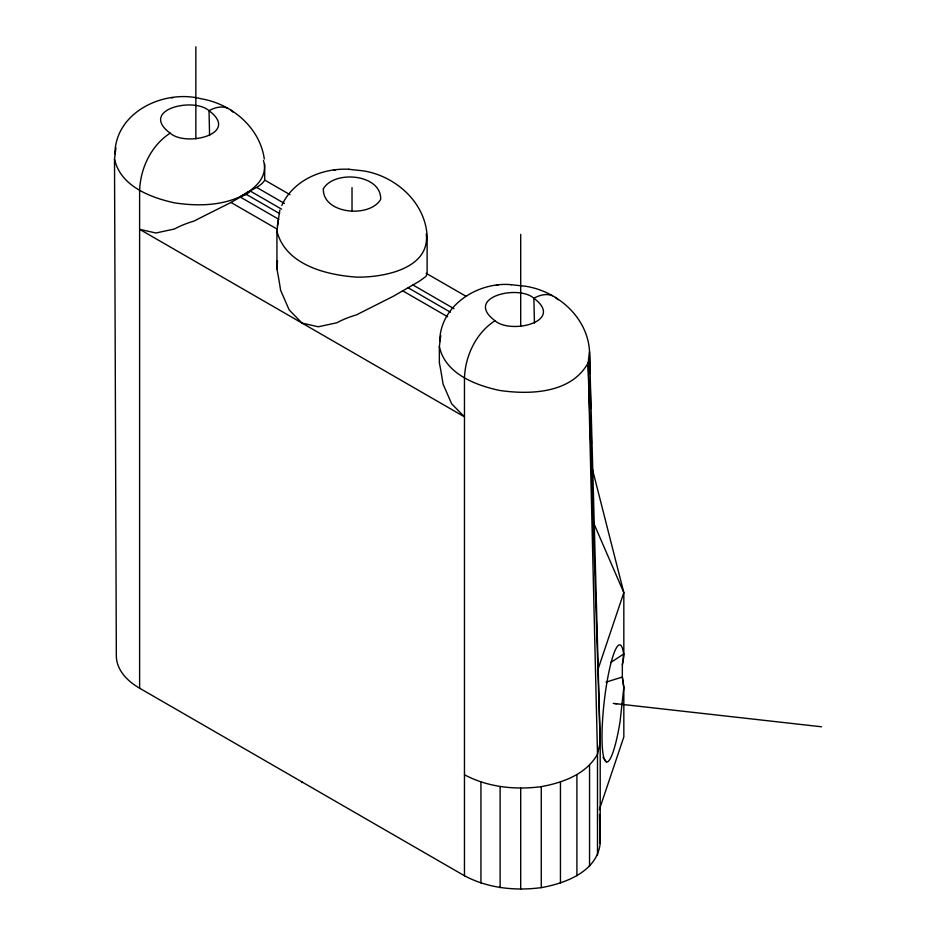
<?xml version="1.0" encoding="UTF-8"?>
<svg xmlns="http://www.w3.org/2000/svg" width="936" height="936" viewBox="0 0 936 936"><rect width="100%" height="100%" fill="white"/><g stroke="black" fill="none" stroke-linecap="round" stroke-linejoin="round"><path stroke-width="1.4" d="M592.149 468.117L623.832 592.652L623.832 656.616L622.358 664.899L622.335 677.079L623.832 687.48L623.832 736.924L599.309 809.722M348.66 169.276L363.566 170.902C395.741 176.108 425.482 202.527 427.12 236.293L427.12 274.084L425.704 276.635L419.269 281.291L393.401 296.221L356.44 314.882A107.137 85.96 18.1 0 0 336.855 322.768L318.298 326.781L302.047 323.084L289.201 309.98L280.624 290.312A107.137 16.251 83.8 0 0 276.927 268.983L277.489 260.711M114.894 153.89C115.385 111.84 164.139 89.166 201.146 98.771C231.66 103.873 259.798 127.378 264.303 158.968M511.091 284.696L525.997 286.322C558.172 291.517 587.913 317.936 589.54 351.714L600.21 742.307L600.21 843.289C597.145 871.615 565.613 883.292 541.277 887.632C515.233 891.072 487.89 888.264 464.467 875.757L139.616 688.206A79.513 45.911 0 0 1 116.333 655.738L114.508 159.061L115.924 147.923M263.461 160.395C269.626 181.982 246.577 193.576 230.97 202.445C218.661 208.705 206.259 214.73 194.009 221.107A107.137 85.96 18.1 0 0 174.424 228.992L155.879 233.005L139.616 229.308L464.467 416.859L451.62 403.755L443.056 384.076A107.137 16.251 83.8 0 0 439.358 362.758L439.358 346.612L440.774 335.474M277.325 226.032L279.876 210.073M276.927 268.983L276.927 231.192L278.343 220.065M439.745 341.441C439.943 305.44 477.886 281.49 511.384 284.696M622.346 664.911L623.633 654.042L610.705 662.524M590.008 373.558L589.54 351.714L588.124 362.852L600.21 742.307L597.496 754.182L597.496 855.176M597.46 670.948L623.832 592.652L593.623 522.955M281.771 205.511C293.249 180.063 322.241 167.895 348.952 169.276M464.467 774.762C487.89 787.27 515.233 790.078 541.277 786.649C562.782 782.66 586.252 774.4 597.496 754.182L588.124 362.852C571.393 393.506 529.916 394.933 499.274 390.382C475.055 385.07 445.267 373.663 439.358 346.612M279.607 213.572L245.068 193.635C251.69 189.61 260.524 186.791 264.689 180.309L264.689 164.163M281.549 209.126L250.158 190.991L246.519 194.477L239.979 196.876L278.905 219.352M250.158 190.991C228.22 205.897 199.859 206.716 174.424 202.831C150.205 197.519 120.416 186.112 114.508 159.061M170.165 133.158C138.762 109.816 193.436 96.701 209.032 110.717C240.435 134.059 185.761 147.174 170.165 133.158C151.199 145.408 140.377 168.246 139.616 190.464L139.616 688.206M495.015 320.709C463.612 297.367 518.287 284.251 533.883 298.268C565.285 321.61 510.611 334.725 495.015 320.709C476.05 332.959 465.227 355.797 464.467 378.015L464.467 875.757M239.979 196.876L244.05 194.279M606.037 682.133L622.323 677.056L623.832 687.48L620.135 721.048A58.91 9.184 -83.6 0 1 603.79 757.481A58.91 9.184 -83.6 0 1 608.026 676.33A58.91 9.184 -83.6 0 1 623.633 654.042M171.557 97.765L173.137 97.707M333.988 169.896L335.568 169.849M496.408 285.316L497.987 285.258M615.01 703.603L616.789 703.732M613.255 703.404L821.492 726.781M227.624 108.178C221.469 105.698 214.578 107.546 209.032 110.717L209.582 135.521M552.474 295.729C546.32 293.249 539.428 295.097 533.883 298.268L534.433 323.072M265.005 180.25L290.02 194.688M466.21 296.408L426.184 273.3A107.137 16.251 83.8 0 1 427.12 274.084M256.838 187.516L284.368 203.404M412.589 284.766L454.018 308.693M408.248 287.843L450.438 312.214M402.41 290.651L447.607 316.742M230.97 202.445L277.267 229.18M555.481 297.414L558.113 299.801M230.63 109.863L233.263 112.25M603.03 757.353L606.446 761.892M426.301 233.778C430.291 269.065 382.847 277.641 356.44 277.103C325.997 274.985 285.62 264.841 276.927 231.192M599.613 739.662L600.21 742.307M599.602 840.657L600.21 843.289L599.52 814.355M590.16 380.847L590.733 408.517M591.072 424.546L591.47 443.477M592.02 469.696L592.172 476.974M589.551 765.262L589.551 866.245M576.915 774.762L576.915 875.757M560.453 782.063L560.453 883.046M541.277 786.649L541.277 887.632M520.697 234.351L520.697 326.465M520.697 788.206L520.697 889.2M500.116 786.649L500.116 887.632M480.94 782.063L480.94 883.046M352.018 187.621L352.018 210.799M302.047 781.981L302.047 782.613M195.846 46.8L195.846 138.844M323.365 188.744C322.382 213.97 369.521 218.451 380.671 199.391C381.654 174.178 334.526 169.685 323.365 188.744"/></g></svg>
